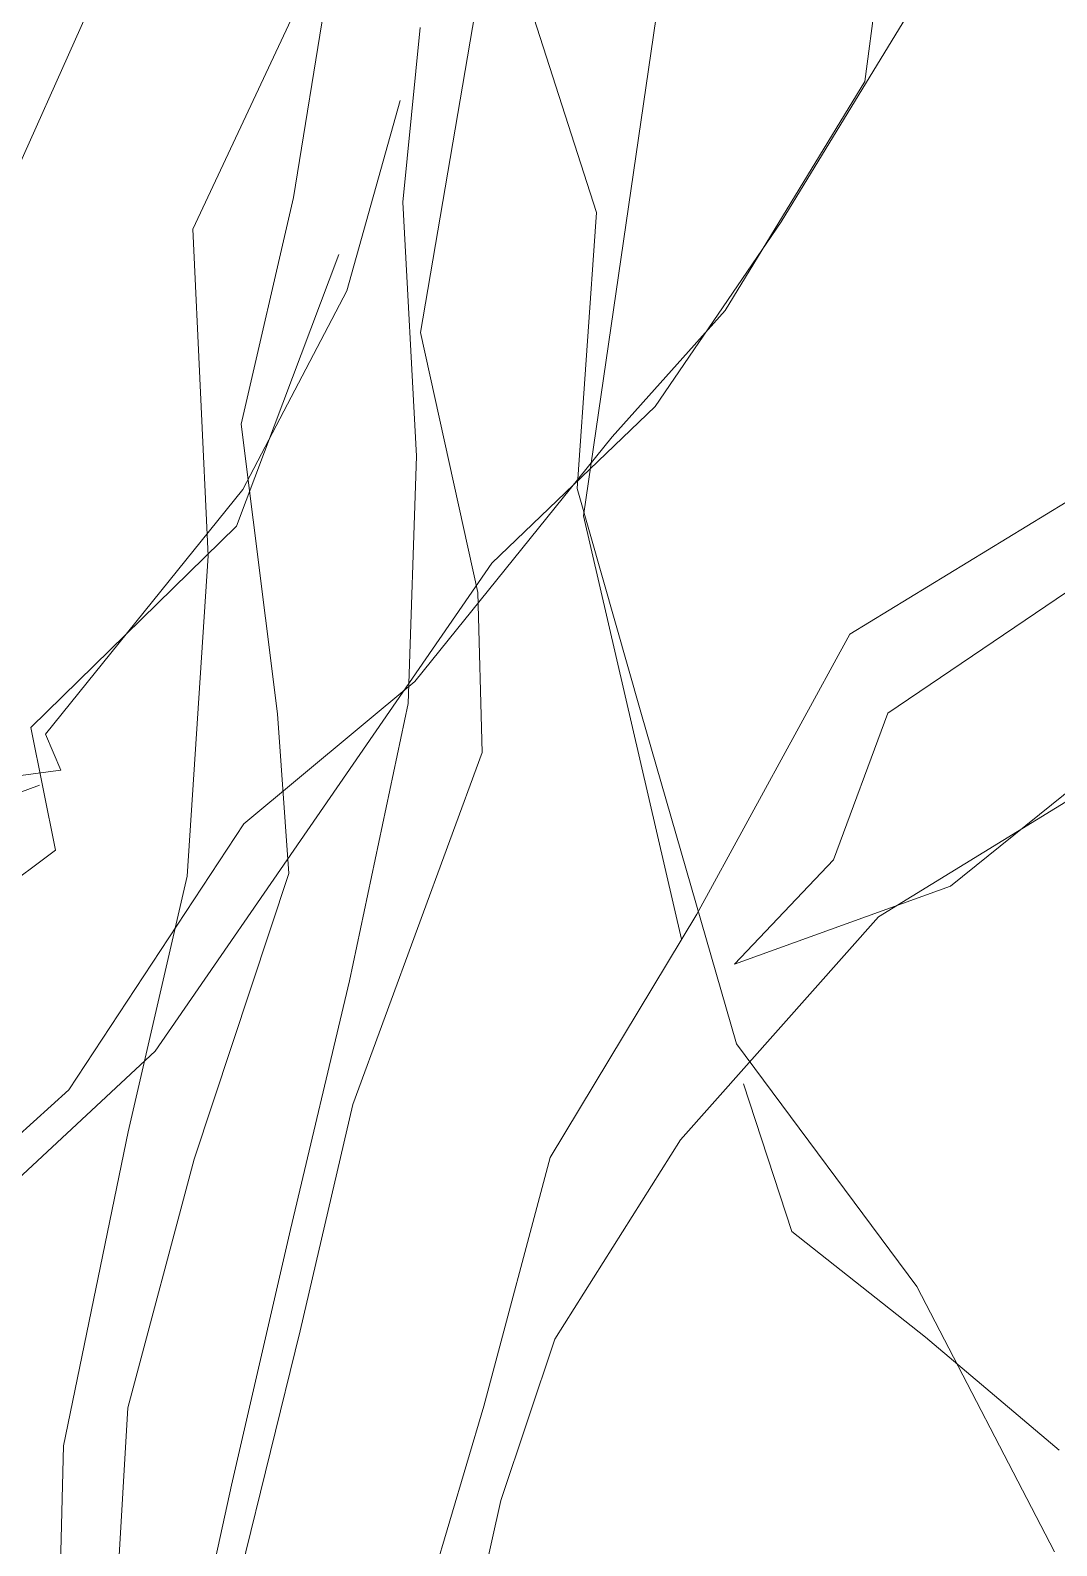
# Model space of a CAD drawing. Header units: millimetres. Extents: x -13512 to 19537, y -6523 to 6166.
# Drawn here: x -696.2 to -594.8, y -2204.6 to -2054.9 of the extents above; entities that cross this region are included whole.
import ezdxf

# ---------------------------------------------------------------- set-up
doc = ezdxf.new("R2010")
doc.units = ezdxf.units.MM
doc.layers.add('Layer1', color=7, linetype='Continuous', lineweight=0)

msp = doc.modelspace()

# ---------------------------------------------------------------- linework, layer by layer
at = {"layer": 'Layer1'}
for p, q in [((-640.21, -2072.88), (-649.88, -2042.91)), ((-640.21, -2072.88), (-649.88, -2042.91)), ((-640.21, -2072.88), (-649.88, -2042.91)), ((-640.21, -2072.88), (-649.88, -2042.91)), ((-640.21, -2072.88), (-649.88, -2042.91)), ((-640.21, -2072.88), (-649.88, -2042.91)), ((-640.21, -2072.88), (-649.88, -2042.91)), ((-640.21, -2072.88), (-649.88, -2042.91)), ((-613.71, -2059.95), (-611.9, -2046.26)), ((-613.71, -2059.95), (-611.9, -2046.26)), ((-613.71, -2059.95), (-611.9, -2046.26)), ((-613.71, -2059.95), (-611.9, -2046.26)), ((-613.71, -2059.95), (-611.9, -2046.26)), ((-613.71, -2059.95), (-611.9, -2046.26)), ((-613.71, -2059.95), (-611.9, -2046.26)), ((-613.71, -2059.95), (-611.9, -2046.26)), ((-687.97, -2047.45), (-702.93, -2080.85)), ((-687.97, -2047.45), (-702.93, -2080.85)), ((-687.97, -2047.45), (-702.93, -2080.85)), ((-687.97, -2047.45), (-702.93, -2080.85)), ((-687.97, -2047.45), (-702.93, -2080.85)), ((-687.97, -2047.45), (-702.93, -2080.85)), ((-687.97, -2047.45), (-702.93, -2080.85)), ((-687.97, -2047.45), (-702.93, -2080.85)), ((-680.11, -2074.53), (-667.16, -2046.93)), ((-680.11, -2074.53), (-667.16, -2046.93)), ((-680.11, -2074.53), (-667.16, -2046.93)), ((-680.11, -2074.53), (-667.16, -2046.93)), ((-680.11, -2074.53), (-667.16, -2046.93)), ((-680.11, -2074.53), (-667.16, -2046.93)), ((-680.11, -2074.53), (-667.16, -2046.93)), ((-680.11, -2074.53), (-667.16, -2046.93)), ((-666.41, -2048.34), (-670.14, -2071.41)), ((-666.41, -2048.34), (-670.14, -2071.41)), ((-666.41, -2048.34), (-670.14, -2071.41)), ((-666.41, -2048.34), (-670.14, -2071.41)), ((-666.41, -2048.34), (-670.14, -2071.41)), ((-666.41, -2048.34), (-670.14, -2071.41)), ((-666.41, -2048.34), (-670.14, -2071.41)), ((-666.41, -2048.34), (-670.14, -2071.41)), ((-608.18, -2051.19), (-621.98, -2073.79)), ((-608.18, -2051.19), (-621.98, -2073.79)), ((-608.18, -2051.19), (-621.98, -2073.79)), ((-608.18, -2051.19), (-621.98, -2073.79)), ((-608.18, -2051.19), (-621.98, -2073.79)), ((-608.18, -2051.19), (-621.98, -2073.79)), ((-608.18, -2051.19), (-621.98, -2073.79)), ((-608.18, -2051.19), (-621.98, -2073.79)), ((-651.97, -2051.57), (-657.6, -2084.74)), ((-651.97, -2051.57), (-657.6, -2084.74)), ((-651.97, -2051.57), (-657.6, -2084.74)), ((-651.97, -2051.57), (-657.6, -2084.74)), ((-651.97, -2051.57), (-657.6, -2084.74)), ((-651.97, -2051.57), (-657.6, -2084.74)), ((-651.97, -2051.57), (-657.6, -2084.74)), ((-651.97, -2051.57), (-657.6, -2084.74)), ((-641.5, -2102.85), (-634.09, -2051.97)), ((-641.5, -2102.85), (-634.09, -2051.97)), ((-641.5, -2102.85), (-634.09, -2051.97)), ((-641.5, -2102.85), (-634.09, -2051.97)), ((-641.5, -2102.85), (-634.09, -2051.97)), ((-641.5, -2102.85), (-634.09, -2051.97)), ((-641.5, -2102.85), (-634.09, -2051.97)), ((-641.5, -2102.85), (-634.09, -2051.97)), ((-659.36, -2071.86), (-657.64, -2054.59)), ((-659.36, -2071.86), (-657.64, -2054.59)), ((-659.36, -2071.86), (-657.64, -2054.59)), ((-659.36, -2071.86), (-657.64, -2054.59)), ((-659.36, -2071.86), (-657.64, -2054.59)), ((-659.36, -2071.86), (-657.64, -2054.59)), ((-659.36, -2071.86), (-657.64, -2054.59)), ((-659.36, -2071.86), (-657.64, -2054.59)), ((-627.5, -2082.55), (-613.71, -2059.95)), ((-627.5, -2082.55), (-613.71, -2059.95)), ((-627.5, -2082.55), (-613.71, -2059.95)), ((-627.5, -2082.55), (-613.71, -2059.95)), ((-627.5, -2082.55), (-613.71, -2059.95)), ((-627.5, -2082.55), (-613.71, -2059.95)), ((-627.5, -2082.55), (-613.71, -2059.95)), ((-627.5, -2082.55), (-613.71, -2059.95)), ((-664.88, -2080.61), (-659.61, -2061.81)), ((-664.88, -2080.61), (-659.61, -2061.81)), ((-664.88, -2080.61), (-659.61, -2061.81)), ((-664.88, -2080.61), (-659.61, -2061.81)), ((-664.88, -2080.61), (-659.61, -2061.81)), ((-664.88, -2080.61), (-659.61, -2061.81)), ((-664.88, -2080.61), (-659.61, -2061.81)), ((-664.88, -2080.61), (-659.61, -2061.81)), ((-670.14, -2071.41), (-675.32, -2093.8)), ((-670.14, -2071.41), (-675.32, -2093.8)), ((-670.14, -2071.41), (-675.32, -2093.8)), ((-670.14, -2071.41), (-675.32, -2093.8)), ((-670.14, -2071.41), (-675.32, -2093.8)), ((-670.14, -2071.41), (-675.32, -2093.8)), ((-670.14, -2071.41), (-675.32, -2093.8)), ((-670.14, -2071.41), (-675.32, -2093.8)), ((-658.01, -2096.95), (-659.36, -2071.86)), ((-658.01, -2096.95), (-659.36, -2071.86)), ((-658.01, -2096.95), (-659.36, -2071.86)), ((-658.01, -2096.95), (-659.36, -2071.86)), ((-658.01, -2096.95), (-659.36, -2071.86)), ((-658.01, -2096.95), (-659.36, -2071.86)), ((-658.01, -2096.95), (-659.36, -2071.86)), ((-658.01, -2096.95), (-659.36, -2071.86)), ((-642.14, -2100.15), (-640.21, -2072.88)), ((-642.14, -2100.15), (-640.21, -2072.88)), ((-642.14, -2100.15), (-640.21, -2072.88)), ((-642.14, -2100.15), (-640.21, -2072.88)), ((-642.14, -2100.15), (-640.21, -2072.88)), ((-642.14, -2100.15), (-640.21, -2072.88)), ((-642.14, -2100.15), (-640.21, -2072.88)), ((-642.14, -2100.15), (-640.21, -2072.88)), ((-678.58, -2106.8), (-680.11, -2074.53)), ((-678.58, -2106.8), (-680.11, -2074.53)), ((-678.58, -2106.8), (-680.11, -2074.53)), ((-678.58, -2106.8), (-680.11, -2074.53)), ((-678.58, -2106.8), (-680.11, -2074.53)), ((-678.58, -2106.8), (-680.11, -2074.53)), ((-678.58, -2106.8), (-680.11, -2074.53)), ((-678.58, -2106.8), (-680.11, -2074.53)), ((-621.98, -2073.79), (-634.44, -2092.06)), ((-621.98, -2073.79), (-634.44, -2092.06)), ((-621.98, -2073.79), (-634.44, -2092.06)), ((-621.98, -2073.79), (-634.44, -2092.06)), ((-621.98, -2073.79), (-634.44, -2092.06)), ((-621.98, -2073.79), (-634.44, -2092.06)), ((-621.98, -2073.79), (-634.44, -2092.06)), ((-621.98, -2073.79), (-634.44, -2092.06)), ((-675.79, -2103.86), (-665.69, -2077.04)), ((-675.79, -2103.86), (-665.69, -2077.04)), ((-675.79, -2103.86), (-665.69, -2077.04)), ((-675.79, -2103.86), (-665.69, -2077.04)), ((-675.79, -2103.86), (-665.69, -2077.04)), ((-675.79, -2103.86), (-665.69, -2077.04)), ((-675.79, -2103.86), (-665.69, -2077.04)), ((-675.79, -2103.86), (-665.69, -2077.04)), ((-675.16, -2100.25), (-664.88, -2080.61)), ((-675.16, -2100.25), (-664.88, -2080.61)), ((-675.16, -2100.25), (-664.88, -2080.61)), ((-675.16, -2100.25), (-664.88, -2080.61)), ((-675.16, -2100.25), (-664.88, -2080.61)), ((-675.16, -2100.25), (-664.88, -2080.61)), ((-675.16, -2100.25), (-664.88, -2080.61)), ((-675.16, -2100.25), (-664.88, -2080.61)), ((-638.68, -2095.03), (-627.5, -2082.55)), ((-638.68, -2095.03), (-627.5, -2082.55)), ((-638.68, -2095.03), (-627.5, -2082.55)), ((-638.68, -2095.03), (-627.5, -2082.55)), ((-638.68, -2095.03), (-627.5, -2082.55)), ((-638.68, -2095.03), (-627.5, -2082.55)), ((-638.68, -2095.03), (-627.5, -2082.55)), ((-638.68, -2095.03), (-627.5, -2082.55)), ((-657.6, -2084.74), (-651.93, -2110.44)), ((-657.6, -2084.74), (-651.93, -2110.44)), ((-657.6, -2084.74), (-651.93, -2110.44)), ((-657.6, -2084.74), (-651.93, -2110.44)), ((-657.6, -2084.74), (-651.93, -2110.44)), ((-657.6, -2084.74), (-651.93, -2110.44)), ((-657.6, -2084.74), (-651.93, -2110.44)), ((-657.6, -2084.74), (-651.93, -2110.44)), ((-634.44, -2092.06), (-650.57, -2107.54)), ((-634.44, -2092.06), (-650.57, -2107.54)), ((-634.44, -2092.06), (-650.57, -2107.54)), ((-634.44, -2092.06), (-650.57, -2107.54)), ((-634.44, -2092.06), (-650.57, -2107.54)), ((-634.44, -2092.06), (-650.57, -2107.54)), ((-634.44, -2092.06), (-650.57, -2107.54)), ((-634.44, -2092.06), (-650.57, -2107.54)), ((-675.32, -2093.8), (-671.73, -2122.42)), ((-675.32, -2093.8), (-671.73, -2122.42)), ((-675.32, -2093.8), (-671.73, -2122.42)), ((-675.32, -2093.8), (-671.73, -2122.42)), ((-675.32, -2093.8), (-671.73, -2122.42)), ((-675.32, -2093.8), (-671.73, -2122.42)), ((-675.32, -2093.8), (-671.73, -2122.42)), ((-675.32, -2093.8), (-671.73, -2122.42)), ((-658.17, -2119.21), (-638.68, -2095.03)), ((-658.17, -2119.21), (-638.68, -2095.03)), ((-658.17, -2119.21), (-638.68, -2095.03)), ((-658.17, -2119.21), (-638.68, -2095.03)), ((-658.17, -2119.21), (-638.68, -2095.03)), ((-658.17, -2119.21), (-638.68, -2095.03)), ((-658.17, -2119.21), (-638.68, -2095.03)), ((-658.17, -2119.21), (-638.68, -2095.03)), ((-658.84, -2121.38), (-658.01, -2096.95)), ((-658.84, -2121.38), (-658.01, -2096.95)), ((-658.84, -2121.38), (-658.01, -2096.95)), ((-658.84, -2121.38), (-658.01, -2096.95)), ((-658.84, -2121.38), (-658.01, -2096.95)), ((-658.84, -2121.38), (-658.01, -2096.95)), ((-658.84, -2121.38), (-658.01, -2096.95)), ((-658.84, -2121.38), (-658.01, -2096.95)), ((-694.66, -2124.43), (-675.16, -2100.25)), ((-694.66, -2124.43), (-675.16, -2100.25)), ((-694.66, -2124.43), (-675.16, -2100.25)), ((-694.66, -2124.43), (-675.16, -2100.25)), ((-694.66, -2124.43), (-675.16, -2100.25)), ((-694.66, -2124.43), (-675.16, -2100.25)), ((-694.66, -2124.43), (-675.16, -2100.25)), ((-694.66, -2124.43), (-675.16, -2100.25)), ((-635.84, -2122.24), (-642.14, -2100.15)), ((-635.84, -2122.24), (-642.14, -2100.15)), ((-635.84, -2122.24), (-642.14, -2100.15)), ((-635.84, -2122.24), (-642.14, -2100.15)), ((-635.84, -2122.24), (-642.14, -2100.15)), ((-635.84, -2122.24), (-642.14, -2100.15)), ((-635.84, -2122.24), (-642.14, -2100.15)), ((-635.84, -2122.24), (-642.14, -2100.15)), ((-615.21, -2114.55), (-591.88, -2100.32)), ((-615.21, -2114.55), (-591.88, -2100.32)), ((-615.21, -2114.55), (-591.88, -2100.32)), ((-615.21, -2114.55), (-591.88, -2100.32)), ((-615.21, -2114.55), (-591.88, -2100.32)), ((-615.21, -2114.55), (-591.88, -2100.32)), ((-615.21, -2114.55), (-591.88, -2100.32)), ((-615.21, -2114.55), (-591.88, -2100.32)), ((-631.84, -2144.67), (-641.5, -2102.85)), ((-631.84, -2144.67), (-641.5, -2102.85)), ((-631.84, -2144.67), (-641.5, -2102.85)), ((-631.84, -2144.67), (-641.5, -2102.85)), ((-631.84, -2144.67), (-641.5, -2102.85)), ((-631.84, -2144.67), (-641.5, -2102.85)), ((-631.84, -2144.67), (-641.5, -2102.85)), ((-631.84, -2144.67), (-641.5, -2102.85)), ((-696.11, -2123.75), (-675.79, -2103.86)), ((-696.11, -2123.75), (-675.79, -2103.86)), ((-696.11, -2123.75), (-675.79, -2103.86)), ((-696.11, -2123.75), (-675.79, -2103.86)), ((-696.11, -2123.75), (-675.79, -2103.86)), ((-696.11, -2123.75), (-675.79, -2103.86)), ((-696.11, -2123.75), (-675.79, -2103.86)), ((-696.11, -2123.75), (-675.79, -2103.86)), ((-650.57, -2107.54), (-683.82, -2155.75)), ((-650.57, -2107.54), (-683.82, -2155.75)), ((-650.57, -2107.54), (-683.82, -2155.75)), ((-650.57, -2107.54), (-683.82, -2155.75)), ((-650.57, -2107.54), (-683.82, -2155.75)), ((-650.57, -2107.54), (-683.82, -2155.75)), ((-650.57, -2107.54), (-683.82, -2155.75)), ((-650.57, -2107.54), (-683.82, -2155.75)), ((-680.66, -2138.44), (-678.58, -2106.8)), ((-680.66, -2138.44), (-678.58, -2106.8)), ((-680.66, -2138.44), (-678.58, -2106.8)), ((-680.66, -2138.44), (-678.58, -2106.8)), ((-680.66, -2138.44), (-678.58, -2106.8)), ((-680.66, -2138.44), (-678.58, -2106.8)), ((-680.66, -2138.44), (-678.58, -2106.8)), ((-680.66, -2138.44), (-678.58, -2106.8)), ((-591.66, -2108.93), (-611.43, -2122.35)), ((-591.66, -2108.93), (-611.43, -2122.35)), ((-591.66, -2108.93), (-611.43, -2122.35)), ((-591.66, -2108.93), (-611.43, -2122.35)), ((-591.66, -2108.93), (-611.43, -2122.35)), ((-591.66, -2108.93), (-611.43, -2122.35)), ((-591.66, -2108.93), (-611.43, -2122.35)), ((-591.66, -2108.93), (-611.43, -2122.35)), ((-651.93, -2110.44), (-651.53, -2126.23)), ((-651.93, -2110.44), (-651.53, -2126.23)), ((-651.93, -2110.44), (-651.53, -2126.23)), ((-651.93, -2110.44), (-651.53, -2126.23)), ((-651.93, -2110.44), (-651.53, -2126.23)), ((-651.93, -2110.44), (-651.53, -2126.23)), ((-651.93, -2110.44), (-651.53, -2126.23)), ((-651.93, -2110.44), (-651.53, -2126.23)), ((-630.31, -2142.21), (-615.21, -2114.55)), ((-630.31, -2142.21), (-615.21, -2114.55)), ((-630.31, -2142.21), (-615.21, -2114.55)), ((-630.31, -2142.21), (-615.21, -2114.55)), ((-630.31, -2142.21), (-615.21, -2114.55)), ((-630.31, -2142.21), (-615.21, -2114.55)), ((-630.31, -2142.21), (-615.21, -2114.55)), ((-630.31, -2142.21), (-615.21, -2114.55)), ((-675.05, -2133.28), (-658.17, -2119.21)), ((-675.05, -2133.28), (-658.17, -2119.21)), ((-675.05, -2133.28), (-658.17, -2119.21)), ((-675.05, -2133.28), (-658.17, -2119.21)), ((-675.05, -2133.28), (-658.17, -2119.21)), ((-675.05, -2133.28), (-658.17, -2119.21)), ((-675.05, -2133.28), (-658.17, -2119.21)), ((-675.05, -2133.28), (-658.17, -2119.21)), ((-605.26, -2139.43), (-581.33, -2120.16)), ((-605.26, -2139.43), (-581.33, -2120.16)), ((-605.26, -2139.43), (-581.33, -2120.16)), ((-605.26, -2139.43), (-581.33, -2120.16)), ((-605.26, -2139.43), (-581.33, -2120.16)), ((-605.26, -2139.43), (-581.33, -2120.16)), ((-605.26, -2139.43), (-581.33, -2120.16)), ((-605.26, -2139.43), (-581.33, -2120.16)), ((-664.61, -2148.81), (-658.84, -2121.38)), ((-664.61, -2148.81), (-658.84, -2121.38)), ((-664.61, -2148.81), (-658.84, -2121.38)), ((-664.61, -2148.81), (-658.84, -2121.38)), ((-664.61, -2148.81), (-658.84, -2121.38)), ((-664.61, -2148.81), (-658.84, -2121.38)), ((-664.61, -2148.81), (-658.84, -2121.38)), ((-664.61, -2148.81), (-658.84, -2121.38)), ((-671.73, -2122.42), (-670.62, -2138.19)), ((-671.73, -2122.42), (-670.62, -2138.19)), ((-671.73, -2122.42), (-670.62, -2138.19)), ((-671.73, -2122.42), (-670.62, -2138.19)), ((-671.73, -2122.42), (-670.62, -2138.19)), ((-671.73, -2122.42), (-670.62, -2138.19)), ((-671.73, -2122.42), (-670.62, -2138.19)), ((-671.73, -2122.42), (-670.62, -2138.19)), ((-626.4, -2155.03), (-635.84, -2122.24)), ((-626.4, -2155.03), (-635.84, -2122.24)), ((-626.4, -2155.03), (-635.84, -2122.24)), ((-626.4, -2155.03), (-635.84, -2122.24)), ((-626.4, -2155.03), (-635.84, -2122.24)), ((-626.4, -2155.03), (-635.84, -2122.24)), ((-626.4, -2155.03), (-635.84, -2122.24)), ((-626.4, -2155.03), (-635.84, -2122.24)), ((-611.43, -2122.35), (-616.81, -2136.84)), ((-611.43, -2122.35), (-616.81, -2136.84)), ((-611.43, -2122.35), (-616.81, -2136.84)), ((-611.43, -2122.35), (-616.81, -2136.84)), ((-611.43, -2122.35), (-616.81, -2136.84)), ((-611.43, -2122.35), (-616.81, -2136.84)), ((-611.43, -2122.35), (-616.81, -2136.84)), ((-611.43, -2122.35), (-616.81, -2136.84)), ((-693.65, -2135.9), (-696.11, -2123.75)), ((-693.65, -2135.9), (-696.11, -2123.75)), ((-693.65, -2135.9), (-696.11, -2123.75)), ((-693.65, -2135.9), (-696.11, -2123.75)), ((-693.65, -2135.9), (-696.11, -2123.75)), ((-693.65, -2135.9), (-696.11, -2123.75)), ((-693.65, -2135.9), (-696.11, -2123.75)), ((-693.65, -2135.9), (-696.11, -2123.75)), ((-693.13, -2127.99), (-694.66, -2124.43)), ((-693.13, -2127.99), (-694.66, -2124.43)), ((-693.13, -2127.99), (-694.66, -2124.43)), ((-693.13, -2127.99), (-694.66, -2124.43)), ((-693.13, -2127.99), (-694.66, -2124.43)), ((-693.13, -2127.99), (-694.66, -2124.43)), ((-693.13, -2127.99), (-694.66, -2124.43)), ((-693.13, -2127.99), (-694.66, -2124.43)), ((-581.96, -2123.77), (-612.36, -2142.48)), ((-581.96, -2123.77), (-612.36, -2142.48)), ((-581.96, -2123.77), (-612.36, -2142.48)), ((-581.96, -2123.77), (-612.36, -2142.48)), ((-581.96, -2123.77), (-612.36, -2142.48)), ((-581.96, -2123.77), (-612.36, -2142.48)), ((-581.96, -2123.77), (-612.36, -2142.48)), ((-581.96, -2123.77), (-612.36, -2142.48)), ((-651.53, -2126.23), (-664.3, -2161.01)), ((-651.53, -2126.23), (-664.3, -2161.01)), ((-651.53, -2126.23), (-664.3, -2161.01)), ((-651.53, -2126.23), (-664.3, -2161.01)), ((-651.53, -2126.23), (-664.3, -2161.01)), ((-651.53, -2126.23), (-664.3, -2161.01)), ((-651.53, -2126.23), (-664.3, -2161.01)), ((-651.53, -2126.23), (-664.3, -2161.01)), ((-713.88, -2130.66), (-693.13, -2127.99)), ((-713.88, -2130.66), (-693.13, -2127.99)), ((-713.88, -2130.66), (-693.13, -2127.99)), ((-713.88, -2130.66), (-693.13, -2127.99)), ((-713.88, -2130.66), (-693.13, -2127.99)), ((-713.88, -2130.66), (-693.13, -2127.99)), ((-713.88, -2130.66), (-693.13, -2127.99)), ((-713.88, -2130.66), (-693.13, -2127.99)), ((-695.25, -2129.47), (-720.14, -2138.71)), ((-695.25, -2129.47), (-720.14, -2138.71)), ((-695.25, -2129.47), (-720.14, -2138.71)), ((-695.25, -2129.47), (-720.14, -2138.71)), ((-695.25, -2129.47), (-720.14, -2138.71)), ((-695.25, -2129.47), (-720.14, -2138.71)), ((-695.25, -2129.47), (-720.14, -2138.71)), ((-695.25, -2129.47), (-720.14, -2138.71)), ((-692.34, -2159.56), (-675.05, -2133.28)), ((-692.34, -2159.56), (-675.05, -2133.28)), ((-692.34, -2159.56), (-675.05, -2133.28)), ((-692.34, -2159.56), (-675.05, -2133.28)), ((-692.34, -2159.56), (-675.05, -2133.28)), ((-692.34, -2159.56), (-675.05, -2133.28)), ((-692.34, -2159.56), (-675.05, -2133.28)), ((-692.34, -2159.56), (-675.05, -2133.28)), ((-707.75, -2146.3), (-693.65, -2135.9)), ((-707.75, -2146.3), (-693.65, -2135.9)), ((-707.75, -2146.3), (-693.65, -2135.9)), ((-707.75, -2146.3), (-693.65, -2135.9)), ((-707.75, -2146.3), (-693.65, -2135.9)), ((-707.75, -2146.3), (-693.65, -2135.9)), ((-707.75, -2146.3), (-693.65, -2135.9)), ((-707.75, -2146.3), (-693.65, -2135.9)), ((-616.81, -2136.84), (-626.6, -2147.14)), ((-616.81, -2136.84), (-626.6, -2147.14)), ((-616.81, -2136.84), (-626.6, -2147.14)), ((-616.81, -2136.84), (-626.6, -2147.14)), ((-616.81, -2136.84), (-626.6, -2147.14)), ((-616.81, -2136.84), (-626.6, -2147.14)), ((-616.81, -2136.84), (-626.6, -2147.14)), ((-616.81, -2136.84), (-626.6, -2147.14)), ((-686.49, -2163.72), (-680.66, -2138.44)), ((-686.49, -2163.72), (-680.66, -2138.44)), ((-686.49, -2163.72), (-680.66, -2138.44)), ((-686.49, -2163.72), (-680.66, -2138.44)), ((-686.49, -2163.72), (-680.66, -2138.44)), ((-686.49, -2163.72), (-680.66, -2138.44)), ((-686.49, -2163.72), (-680.66, -2138.44)), ((-686.49, -2163.72), (-680.66, -2138.44)), ((-670.62, -2138.19), (-679.96, -2166.42)), ((-670.62, -2138.19), (-679.96, -2166.42)), ((-670.62, -2138.19), (-679.96, -2166.42)), ((-670.62, -2138.19), (-679.96, -2166.42)), ((-670.62, -2138.19), (-679.96, -2166.42)), ((-670.62, -2138.19), (-679.96, -2166.42)), ((-670.62, -2138.19), (-679.96, -2166.42)), ((-670.62, -2138.19), (-679.96, -2166.42)), ((-626.6, -2147.14), (-605.26, -2139.43)), ((-626.6, -2147.14), (-605.26, -2139.43)), ((-626.6, -2147.14), (-605.26, -2139.43)), ((-626.6, -2147.14), (-605.26, -2139.43)), ((-626.6, -2147.14), (-605.26, -2139.43)), ((-626.6, -2147.14), (-605.26, -2139.43)), ((-626.6, -2147.14), (-605.26, -2139.43)), ((-626.6, -2147.14), (-605.26, -2139.43)), ((-644.79, -2166.26), (-630.31, -2142.21)), ((-644.79, -2166.26), (-630.31, -2142.21)), ((-644.79, -2166.26), (-630.31, -2142.21)), ((-644.79, -2166.26), (-630.31, -2142.21)), ((-644.79, -2166.26), (-630.31, -2142.21)), ((-644.79, -2166.26), (-630.31, -2142.21)), ((-644.79, -2166.26), (-630.31, -2142.21)), ((-644.79, -2166.26), (-630.31, -2142.21)), ((-612.36, -2142.48), (-631.91, -2164.5)), ((-612.36, -2142.48), (-631.91, -2164.5)), ((-612.36, -2142.48), (-631.91, -2164.5)), ((-612.36, -2142.48), (-631.91, -2164.5)), ((-612.36, -2142.48), (-631.91, -2164.5)), ((-612.36, -2142.48), (-631.91, -2164.5)), ((-612.36, -2142.48), (-631.91, -2164.5)), ((-612.36, -2142.48), (-631.91, -2164.5)), ((-670.46, -2173.37), (-664.61, -2148.81)), ((-670.46, -2173.37), (-664.61, -2148.81)), ((-670.46, -2173.37), (-664.61, -2148.81)), ((-670.46, -2173.37), (-664.61, -2148.81)), ((-670.46, -2173.37), (-664.61, -2148.81)), ((-670.46, -2173.37), (-664.61, -2148.81)), ((-670.46, -2173.37), (-664.61, -2148.81)), ((-670.46, -2173.37), (-664.61, -2148.81)), ((-683.82, -2155.75), (-702.06, -2172.72)), ((-683.82, -2155.75), (-702.06, -2172.72)), ((-683.82, -2155.75), (-702.06, -2172.72)), ((-683.82, -2155.75), (-702.06, -2172.72)), ((-683.82, -2155.75), (-702.06, -2172.72)), ((-683.82, -2155.75), (-702.06, -2172.72)), ((-683.82, -2155.75), (-702.06, -2172.72)), ((-683.82, -2155.75), (-702.06, -2172.72)), ((-608.57, -2179), (-626.4, -2155.03)), ((-608.57, -2179), (-626.4, -2155.03)), ((-608.57, -2179), (-626.4, -2155.03)), ((-608.57, -2179), (-626.4, -2155.03)), ((-608.57, -2179), (-626.4, -2155.03)), ((-608.57, -2179), (-626.4, -2155.03)), ((-608.57, -2179), (-626.4, -2155.03)), ((-608.57, -2179), (-626.4, -2155.03)), ((-625.71, -2158.96), (-620.91, -2173.56)), ((-625.71, -2158.96), (-620.91, -2173.56)), ((-625.71, -2158.96), (-620.91, -2173.56)), ((-625.71, -2158.96), (-620.91, -2173.56)), ((-625.71, -2158.96), (-620.91, -2173.56)), ((-625.71, -2158.96), (-620.91, -2173.56)), ((-625.71, -2158.96), (-620.91, -2173.56)), ((-625.71, -2158.96), (-620.91, -2173.56)), ((-707.08, -2172.85), (-692.34, -2159.56)), ((-707.08, -2172.85), (-692.34, -2159.56)), ((-707.08, -2172.85), (-692.34, -2159.56)), ((-707.08, -2172.85), (-692.34, -2159.56)), ((-707.08, -2172.85), (-692.34, -2159.56)), ((-707.08, -2172.85), (-692.34, -2159.56)), ((-707.08, -2172.85), (-692.34, -2159.56)), ((-707.08, -2172.85), (-692.34, -2159.56)), ((-664.3, -2161.01), (-669.49, -2183.39)), ((-664.3, -2161.01), (-669.49, -2183.39)), ((-664.3, -2161.01), (-669.49, -2183.39)), ((-664.3, -2161.01), (-669.49, -2183.39)), ((-664.3, -2161.01), (-669.49, -2183.39)), ((-664.3, -2161.01), (-669.49, -2183.39)), ((-664.3, -2161.01), (-669.49, -2183.39)), ((-664.3, -2161.01), (-669.49, -2183.39)), ((-692.89, -2194.75), (-686.49, -2163.72)), ((-692.89, -2194.75), (-686.49, -2163.72)), ((-692.89, -2194.75), (-686.49, -2163.72)), ((-692.89, -2194.75), (-686.49, -2163.72)), ((-692.89, -2194.75), (-686.49, -2163.72)), ((-692.89, -2194.75), (-686.49, -2163.72)), ((-692.89, -2194.75), (-686.49, -2163.72)), ((-692.89, -2194.75), (-686.49, -2163.72)), ((-631.91, -2164.5), (-644.34, -2184.2)), ((-631.91, -2164.5), (-644.34, -2184.2)), ((-631.91, -2164.5), (-644.34, -2184.2)), ((-631.91, -2164.5), (-644.34, -2184.2)), ((-631.91, -2164.5), (-644.34, -2184.2)), ((-631.91, -2164.5), (-644.34, -2184.2)), ((-631.91, -2164.5), (-644.34, -2184.2)), ((-631.91, -2164.5), (-644.34, -2184.2)), ((-679.96, -2166.42), (-686.53, -2191)), ((-679.96, -2166.42), (-686.53, -2191)), ((-679.96, -2166.42), (-686.53, -2191)), ((-679.96, -2166.42), (-686.53, -2191)), ((-679.96, -2166.42), (-686.53, -2191)), ((-679.96, -2166.42), (-686.53, -2191)), ((-679.96, -2166.42), (-686.53, -2191)), ((-679.96, -2166.42), (-686.53, -2191)), ((-651.35, -2190.84), (-644.79, -2166.26)), ((-651.35, -2190.84), (-644.79, -2166.26)), ((-651.35, -2190.84), (-644.79, -2166.26)), ((-651.35, -2190.84), (-644.79, -2166.26)), ((-651.35, -2190.84), (-644.79, -2166.26)), ((-651.35, -2190.84), (-644.79, -2166.26)), ((-651.35, -2190.84), (-644.79, -2166.26)), ((-651.35, -2190.84), (-644.79, -2166.26)), ((-676.28, -2198.64), (-670.46, -2173.37)), ((-676.28, -2198.64), (-670.46, -2173.37)), ((-676.28, -2198.64), (-670.46, -2173.37)), ((-676.28, -2198.64), (-670.46, -2173.37)), ((-676.28, -2198.64), (-670.46, -2173.37)), ((-676.28, -2198.64), (-670.46, -2173.37)), ((-676.28, -2198.64), (-670.46, -2173.37)), ((-676.28, -2198.64), (-670.46, -2173.37)), ((-620.91, -2173.56), (-607.73, -2184)), ((-620.91, -2173.56), (-607.73, -2184)), ((-620.91, -2173.56), (-607.73, -2184)), ((-620.91, -2173.56), (-607.73, -2184)), ((-620.91, -2173.56), (-607.73, -2184)), ((-620.91, -2173.56), (-607.73, -2184)), ((-620.91, -2173.56), (-607.73, -2184)), ((-620.91, -2173.56), (-607.73, -2184)), ((-594.99, -2205.22), (-608.57, -2179)), ((-594.99, -2205.22), (-608.57, -2179)), ((-594.99, -2205.22), (-608.57, -2179)), ((-594.99, -2205.22), (-608.57, -2179)), ((-594.99, -2205.22), (-608.57, -2179)), ((-594.99, -2205.22), (-608.57, -2179)), ((-594.99, -2205.22), (-608.57, -2179)), ((-594.99, -2205.22), (-608.57, -2179)), ((-669.49, -2183.39), (-675.35, -2207.23)), ((-669.49, -2183.39), (-675.35, -2207.23)), ((-669.49, -2183.39), (-675.35, -2207.23)), ((-669.49, -2183.39), (-675.35, -2207.23)), ((-669.49, -2183.39), (-675.35, -2207.23)), ((-669.49, -2183.39), (-675.35, -2207.23)), ((-669.49, -2183.39), (-675.35, -2207.23)), ((-669.49, -2183.39), (-675.35, -2207.23)), ((-644.34, -2184.2), (-649.68, -2200.13)), ((-644.34, -2184.2), (-649.68, -2200.13)), ((-644.34, -2184.2), (-649.68, -2200.13)), ((-644.34, -2184.2), (-649.68, -2200.13)), ((-644.34, -2184.2), (-649.68, -2200.13)), ((-644.34, -2184.2), (-649.68, -2200.13)), ((-644.34, -2184.2), (-649.68, -2200.13)), ((-644.34, -2184.2), (-649.68, -2200.13)), ((-607.73, -2184), (-594.53, -2195.16)), ((-607.73, -2184), (-594.53, -2195.16)), ((-607.73, -2184), (-594.53, -2195.16)), ((-607.73, -2184), (-594.53, -2195.16)), ((-607.73, -2184), (-594.53, -2195.16)), ((-607.73, -2184), (-594.53, -2195.16)), ((-607.73, -2184), (-594.53, -2195.16)), ((-607.73, -2184), (-594.53, -2195.16)), ((-686.53, -2191), (-688.03, -2216.88)), ((-686.53, -2191), (-688.03, -2216.88)), ((-686.53, -2191), (-688.03, -2216.88)), ((-686.53, -2191), (-688.03, -2216.88)), ((-686.53, -2191), (-688.03, -2216.88)), ((-686.53, -2191), (-688.03, -2216.88)), ((-686.53, -2191), (-688.03, -2216.88)), ((-686.53, -2191), (-688.03, -2216.88)), ((-659.3, -2217.6), (-651.35, -2190.84)), ((-659.3, -2217.6), (-651.35, -2190.84)), ((-659.3, -2217.6), (-651.35, -2190.84)), ((-659.3, -2217.6), (-651.35, -2190.84)), ((-659.3, -2217.6), (-651.35, -2190.84)), ((-659.3, -2217.6), (-651.35, -2190.84)), ((-659.3, -2217.6), (-651.35, -2190.84)), ((-659.3, -2217.6), (-651.35, -2190.84)), ((-693.51, -2221.03), (-692.89, -2194.75)), ((-693.51, -2221.03), (-692.89, -2194.75)), ((-693.51, -2221.03), (-692.89, -2194.75)), ((-693.51, -2221.03), (-692.89, -2194.75)), ((-693.51, -2221.03), (-692.89, -2194.75)), ((-693.51, -2221.03), (-692.89, -2194.75)), ((-693.51, -2221.03), (-692.89, -2194.75)), ((-693.51, -2221.03), (-692.89, -2194.75)), ((-682.72, -2228.24), (-676.28, -2198.64)), ((-682.72, -2228.24), (-676.28, -2198.64)), ((-682.72, -2228.24), (-676.28, -2198.64)), ((-682.72, -2228.24), (-676.28, -2198.64)), ((-682.72, -2228.24), (-676.28, -2198.64)), ((-682.72, -2228.24), (-676.28, -2198.64)), ((-682.72, -2228.24), (-676.28, -2198.64)), ((-682.72, -2228.24), (-676.28, -2198.64)), ((-649.68, -2200.13), (-652.27, -2211.68)), ((-649.68, -2200.13), (-652.27, -2211.68)), ((-649.68, -2200.13), (-652.27, -2211.68)), ((-649.68, -2200.13), (-652.27, -2211.68)), ((-649.68, -2200.13), (-652.27, -2211.68)), ((-649.68, -2200.13), (-652.27, -2211.68)), ((-649.68, -2200.13), (-652.27, -2211.68)), ((-649.68, -2200.13), (-652.27, -2211.68))]:
    msp.add_line(p, q, dxfattribs=at)

doc.saveas('drawing.dxf')
